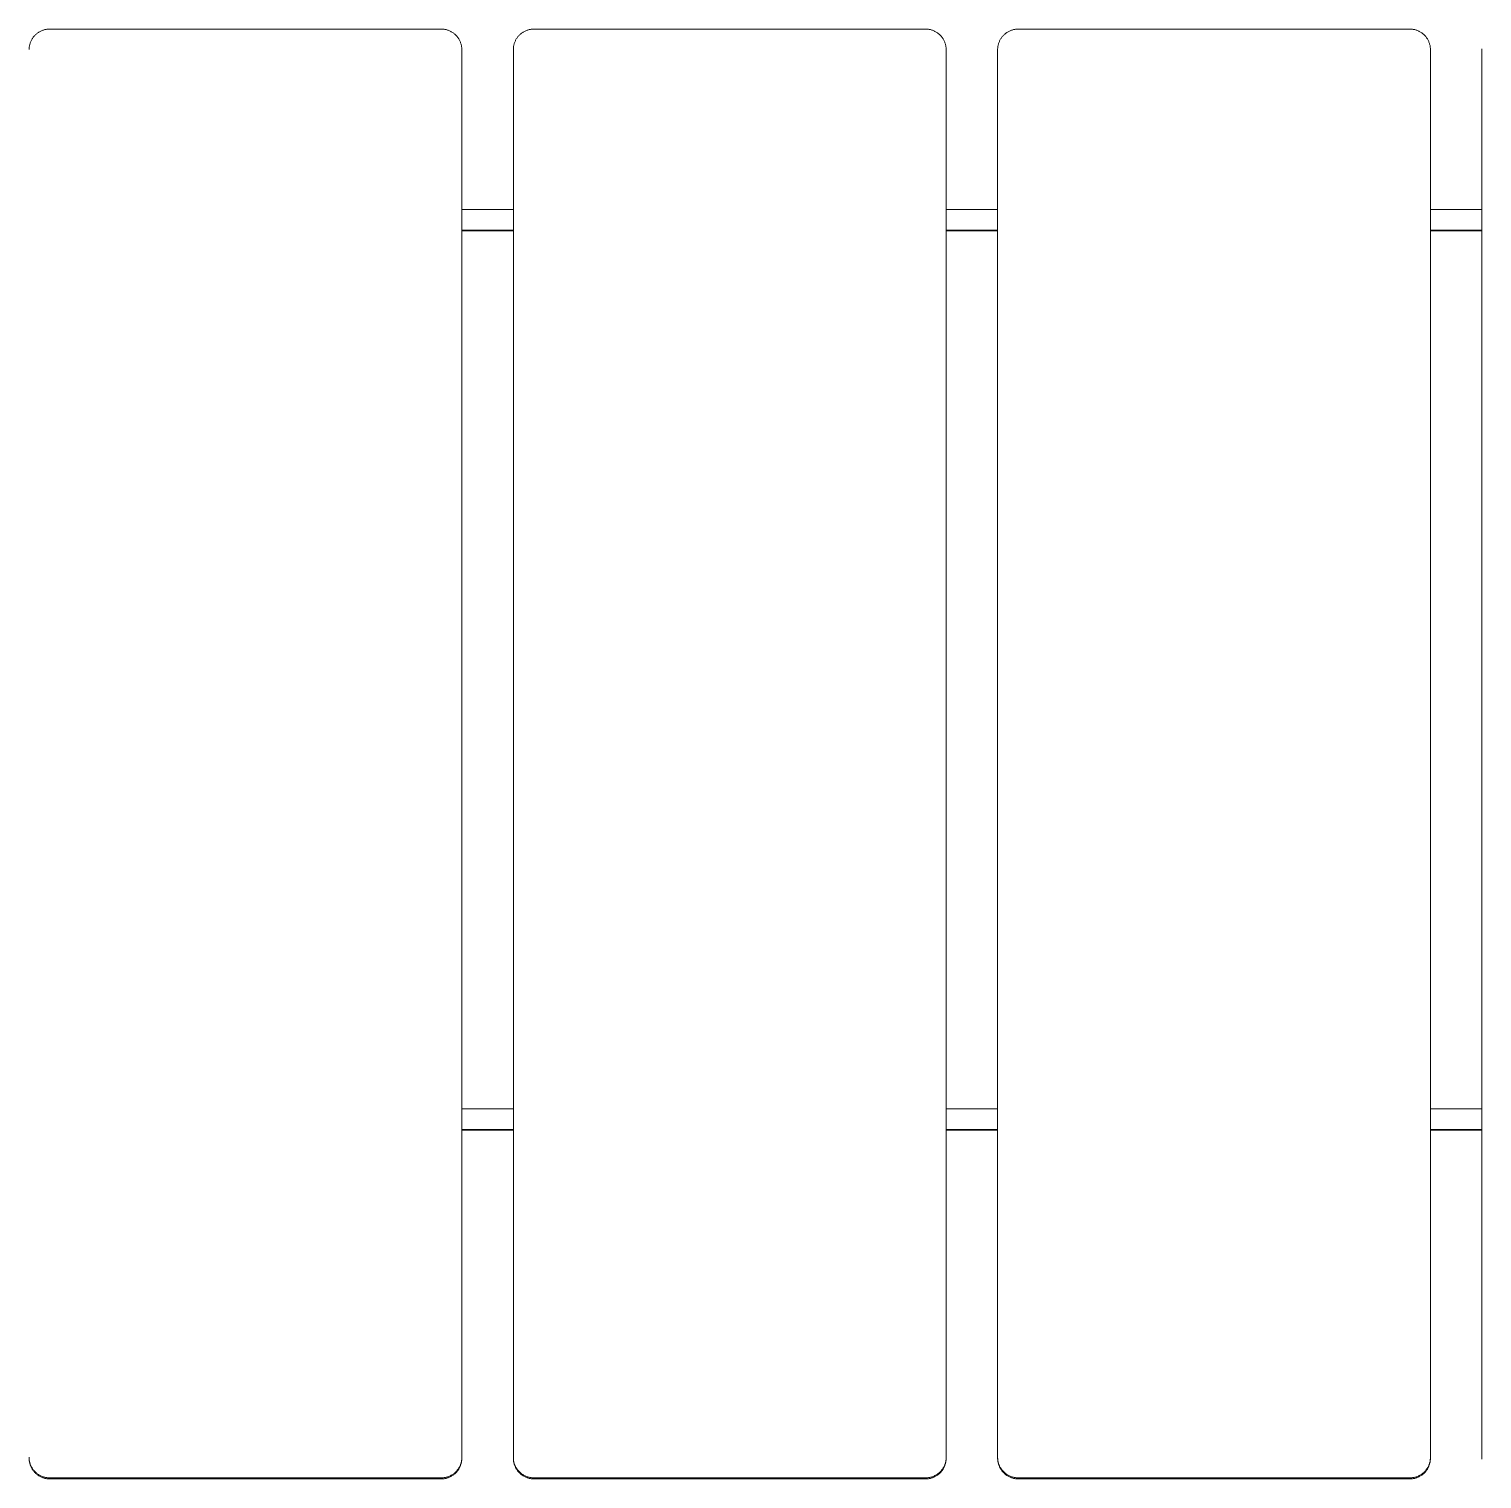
# Model space of a CAD drawing. Header units: millimetres. Extents: x -402 to 3954, y -41 to 3282.
# Drawn here: x 476.6 to 758.6, y 2999.6 to 3281.1 of the extents above; entities that cross this region are included whole.
import ezdxf

# ---------------------------------------------------------------- set-up
doc = ezdxf.new("R2010")
doc.units = ezdxf.units.MM
doc.layers.add('ZANO_R', color=7, linetype='Continuous', lineweight=0)

msp = doc.modelspace()

# ---------------------------------------------------------------- linework, layer by layer
at = {"layer": 'ZANO_R'}
for p, q in [((477.53, 3279.62), (477.62, 3279.73)), ((477.62, 3279.73), (477.71, 3279.83)), ((477.71, 3279.83), (477.8, 3279.93)), ((477.8, 3279.93), (477.9, 3280.02)), ((477.9, 3280.02), (478, 3280.11)), ((478, 3280.11), (478.11, 3280.2)), ((478.11, 3280.2), (478.21, 3280.28)), ((478.21, 3280.28), (478.32, 3280.37)), ((478.32, 3280.37), (478.44, 3280.44)), ((478.44, 3280.44), (478.55, 3280.52)), ((478.55, 3280.52), (478.67, 3280.58)), ((478.67, 3280.58), (478.79, 3280.65)), ((478.79, 3280.65), (478.91, 3280.71)), ((478.91, 3280.71), (479.04, 3280.77)), ((479.04, 3280.77), (479.16, 3280.82)), ((479.16, 3280.82), (479.29, 3280.87)), ((479.29, 3280.87), (479.42, 3280.91)), ((479.42, 3280.91), (479.55, 3280.95)), ((479.55, 3280.95), (479.68, 3280.98)), ((479.68, 3280.98), (479.82, 3281.01)), ((479.82, 3281.01), (479.95, 3281.04)), ((479.95, 3281.04), (480.09, 3281.06)), ((480.09, 3281.06), (480.22, 3281.08)), ((480.22, 3281.08), (480.36, 3281.09)), ((480.36, 3281.09), (480.49, 3281.1)), ((480.49, 3281.1), (480.63, 3281.1)), ((480.63, 3281.1), (556.63, 3281.1)), ((556.63, 3281.1), (556.77, 3281.1)), ((556.77, 3281.1), (556.9, 3281.09)), ((556.9, 3281.09), (557.04, 3281.08)), ((557.04, 3281.08), (557.18, 3281.06)), ((557.18, 3281.06), (557.31, 3281.04)), ((557.31, 3281.04), (557.45, 3281.01)), ((557.45, 3281.01), (557.58, 3280.98)), ((557.58, 3280.98), (557.71, 3280.95)), ((557.71, 3280.95), (557.84, 3280.91)), ((557.84, 3280.91), (557.97, 3280.87)), ((557.97, 3280.87), (558.1, 3280.82)), ((558.1, 3280.82), (558.23, 3280.77)), ((558.23, 3280.77), (558.35, 3280.71)), ((558.35, 3280.71), (558.47, 3280.65)), ((558.47, 3280.65), (558.59, 3280.58)), ((558.59, 3280.58), (558.71, 3280.52)), ((558.71, 3280.52), (558.83, 3280.44)), ((558.83, 3280.44), (558.94, 3280.37)), ((558.94, 3280.37), (559.05, 3280.28)), ((559.05, 3280.28), (559.16, 3280.2)), ((559.16, 3280.2), (559.26, 3280.11)), ((559.26, 3280.11), (559.36, 3280.02)), ((559.36, 3280.02), (559.46, 3279.93)), ((559.46, 3279.93), (559.55, 3279.83)), ((559.55, 3279.83), (559.65, 3279.73)), ((559.65, 3279.73), (559.73, 3279.62)), ((571.53, 3279.62), (571.62, 3279.73)), ((571.62, 3279.73), (571.71, 3279.83)), ((571.71, 3279.83), (571.8, 3279.93)), ((571.8, 3279.93), (571.9, 3280.02)), ((571.9, 3280.02), (572, 3280.11)), ((572, 3280.11), (572.11, 3280.2)), ((572.11, 3280.2), (572.21, 3280.28)), ((572.21, 3280.28), (572.32, 3280.37)), ((572.32, 3280.37), (572.44, 3280.44)), ((572.44, 3280.44), (572.55, 3280.52)), ((572.55, 3280.52), (572.67, 3280.58)), ((572.67, 3280.58), (572.79, 3280.65)), ((572.79, 3280.65), (572.91, 3280.71)), ((572.91, 3280.71), (573.04, 3280.77)), ((573.04, 3280.77), (573.16, 3280.82)), ((573.16, 3280.82), (573.29, 3280.87)), ((573.29, 3280.87), (573.42, 3280.91)), ((573.42, 3280.91), (573.55, 3280.95)), ((573.55, 3280.95), (573.68, 3280.98)), ((573.68, 3280.98), (573.82, 3281.01)), ((573.82, 3281.01), (573.95, 3281.04)), ((573.95, 3281.04), (574.09, 3281.06)), ((574.09, 3281.06), (574.22, 3281.08)), ((574.22, 3281.08), (574.36, 3281.09)), ((574.36, 3281.09), (574.49, 3281.1)), ((574.49, 3281.1), (574.63, 3281.1)), ((574.63, 3281.1), (650.63, 3281.1)), ((650.63, 3281.1), (650.77, 3281.1)), ((650.77, 3281.1), (650.9, 3281.09)), ((650.9, 3281.09), (651.04, 3281.08)), ((651.04, 3281.08), (651.18, 3281.06)), ((651.18, 3281.06), (651.31, 3281.04)), ((651.31, 3281.04), (651.45, 3281.01)), ((651.45, 3281.01), (651.58, 3280.98)), ((651.58, 3280.98), (651.71, 3280.95)), ((651.71, 3280.95), (651.84, 3280.91)), ((651.84, 3280.91), (651.97, 3280.87)), ((651.97, 3280.87), (652.1, 3280.82)), ((652.1, 3280.82), (652.23, 3280.77)), ((652.23, 3280.77), (652.35, 3280.71)), ((652.35, 3280.71), (652.47, 3280.65)), ((652.47, 3280.65), (652.59, 3280.58)), ((652.59, 3280.58), (652.71, 3280.52)), ((652.71, 3280.52), (652.83, 3280.44)), ((652.83, 3280.44), (652.94, 3280.37)), ((652.94, 3280.37), (653.05, 3280.28)), ((653.05, 3280.28), (653.16, 3280.2)), ((653.16, 3280.2), (653.26, 3280.11)), ((653.26, 3280.11), (653.36, 3280.02)), ((653.36, 3280.02), (653.46, 3279.93)), ((653.46, 3279.93), (653.55, 3279.83)), ((653.55, 3279.83), (653.65, 3279.73)), ((653.65, 3279.73), (653.73, 3279.62)), ((665.53, 3279.62), (665.62, 3279.73)), ((665.62, 3279.73), (665.71, 3279.83)), ((665.71, 3279.83), (665.8, 3279.93)), ((665.8, 3279.93), (665.9, 3280.02)), ((665.9, 3280.02), (666, 3280.11)), ((666, 3280.11), (666.11, 3280.2)), ((666.11, 3280.2), (666.21, 3280.28)), ((666.21, 3280.28), (666.32, 3280.37)), ((666.32, 3280.37), (666.44, 3280.44)), ((666.44, 3280.44), (666.55, 3280.52)), ((666.55, 3280.52), (666.67, 3280.58)), ((666.67, 3280.58), (666.79, 3280.65)), ((666.79, 3280.65), (666.91, 3280.71)), ((666.91, 3280.71), (667.04, 3280.77)), ((667.04, 3280.77), (667.16, 3280.82)), ((667.16, 3280.82), (667.29, 3280.87)), ((667.29, 3280.87), (667.42, 3280.91)), ((667.42, 3280.91), (667.55, 3280.95)), ((667.55, 3280.95), (667.68, 3280.98)), ((667.68, 3280.98), (667.82, 3281.01)), ((667.82, 3281.01), (667.95, 3281.04)), ((667.95, 3281.04), (668.09, 3281.06)), ((668.09, 3281.06), (668.22, 3281.08)), ((668.22, 3281.08), (668.36, 3281.09)), ((668.36, 3281.09), (668.49, 3281.1)), ((668.49, 3281.1), (668.63, 3281.1)), ((668.63, 3281.1), (744.63, 3281.1)), ((744.63, 3281.1), (744.77, 3281.1)), ((744.77, 3281.1), (744.9, 3281.09)), ((744.9, 3281.09), (745.04, 3281.08)), ((745.04, 3281.08), (745.18, 3281.06)), ((745.18, 3281.06), (745.31, 3281.04)), ((745.31, 3281.04), (745.45, 3281.01)), ((745.45, 3281.01), (745.58, 3280.98)), ((745.58, 3280.98), (745.71, 3280.95)), ((745.71, 3280.95), (745.84, 3280.91)), ((745.84, 3280.91), (745.97, 3280.87)), ((745.97, 3280.87), (746.1, 3280.82)), ((746.1, 3280.82), (746.23, 3280.77)), ((746.23, 3280.77), (746.35, 3280.71)), ((746.35, 3280.71), (746.47, 3280.65)), ((746.47, 3280.65), (746.59, 3280.58)), ((746.59, 3280.58), (746.71, 3280.52)), ((746.71, 3280.52), (746.83, 3280.44)), ((746.83, 3280.44), (746.94, 3280.37)), ((746.94, 3280.37), (747.05, 3280.28)), ((747.05, 3280.28), (747.16, 3280.2)), ((747.16, 3280.2), (747.26, 3280.11)), ((747.26, 3280.11), (747.36, 3280.02)), ((747.36, 3280.02), (747.46, 3279.93)), ((747.46, 3279.93), (747.55, 3279.83)), ((747.55, 3279.83), (747.65, 3279.73)), ((747.65, 3279.73), (747.73, 3279.62)), ((476.63, 3277.23), (476.64, 3277.37)), ((476.63, 3277.1), (476.63, 3277.23)), ((476.64, 3277.37), (476.65, 3277.51)), ((476.65, 3277.51), (476.67, 3277.64)), ((476.67, 3277.64), (476.69, 3277.78)), ((476.69, 3277.78), (476.72, 3277.91)), ((476.72, 3277.91), (476.75, 3278.04)), ((476.75, 3278.04), (476.78, 3278.18)), ((476.78, 3278.18), (476.82, 3278.31)), ((476.82, 3278.31), (476.86, 3278.44)), ((476.86, 3278.44), (476.91, 3278.57)), ((476.91, 3278.57), (476.96, 3278.69)), ((476.96, 3278.69), (477.02, 3278.82)), ((477.02, 3278.82), (477.08, 3278.94)), ((477.08, 3278.94), (477.14, 3279.06)), ((477.14, 3279.06), (477.21, 3279.18)), ((477.21, 3279.18), (477.29, 3279.29)), ((477.29, 3279.29), (477.36, 3279.4)), ((477.36, 3279.4), (477.44, 3279.51)), ((477.44, 3279.51), (477.53, 3279.62)), ((559.73, 3279.62), (559.82, 3279.51)), ((559.82, 3279.51), (559.9, 3279.4)), ((559.9, 3279.4), (559.98, 3279.29)), ((559.98, 3279.29), (560.05, 3279.18)), ((560.05, 3279.18), (560.12, 3279.06)), ((560.12, 3279.06), (560.18, 3278.94)), ((560.18, 3278.94), (560.24, 3278.82)), ((560.24, 3278.82), (560.3, 3278.69)), ((560.3, 3278.69), (560.35, 3278.57)), ((560.35, 3278.57), (560.4, 3278.44)), ((560.4, 3278.44), (560.44, 3278.31)), ((560.44, 3278.31), (560.48, 3278.18)), ((560.48, 3278.18), (560.52, 3278.04)), ((560.52, 3278.04), (560.55, 3277.91)), ((560.55, 3277.91), (560.57, 3277.78)), ((560.57, 3277.78), (560.59, 3277.64)), ((560.59, 3277.64), (560.61, 3277.51)), ((560.61, 3277.51), (560.62, 3277.37)), ((560.62, 3277.37), (560.63, 3277.23)), ((560.63, 3277.23), (560.63, 3277.1)), ((560.63, 3003.85), (560.63, 3277.1)), ((570.63, 3277.23), (570.64, 3277.37)), ((570.63, 3277.1), (570.63, 3277.23)), ((570.63, 3277.1), (570.63, 3003.85)), ((570.64, 3277.37), (570.65, 3277.51)), ((570.65, 3277.51), (570.67, 3277.64)), ((570.67, 3277.64), (570.69, 3277.78)), ((570.69, 3277.78), (570.72, 3277.91)), ((570.72, 3277.91), (570.75, 3278.04)), ((570.75, 3278.04), (570.78, 3278.18)), ((570.78, 3278.18), (570.82, 3278.31)), ((570.82, 3278.31), (570.86, 3278.44)), ((570.86, 3278.44), (570.91, 3278.57)), ((570.91, 3278.57), (570.96, 3278.69)), ((570.96, 3278.69), (571.02, 3278.82)), ((571.02, 3278.82), (571.08, 3278.94)), ((571.08, 3278.94), (571.14, 3279.06)), ((571.14, 3279.06), (571.21, 3279.18)), ((571.21, 3279.18), (571.29, 3279.29)), ((571.29, 3279.29), (571.36, 3279.4)), ((571.36, 3279.4), (571.44, 3279.51)), ((571.44, 3279.51), (571.53, 3279.62)), ((653.73, 3279.62), (653.82, 3279.51)), ((653.82, 3279.51), (653.9, 3279.4)), ((653.9, 3279.4), (653.98, 3279.29)), ((653.98, 3279.29), (654.05, 3279.18)), ((654.05, 3279.18), (654.12, 3279.06)), ((654.12, 3279.06), (654.18, 3278.94)), ((654.18, 3278.94), (654.24, 3278.82)), ((654.24, 3278.82), (654.3, 3278.69)), ((654.3, 3278.69), (654.35, 3278.57)), ((654.35, 3278.57), (654.4, 3278.44)), ((654.4, 3278.44), (654.44, 3278.31)), ((654.44, 3278.31), (654.48, 3278.18)), ((654.48, 3278.18), (654.52, 3278.04)), ((654.52, 3278.04), (654.55, 3277.91)), ((654.55, 3277.91), (654.57, 3277.78)), ((654.57, 3277.78), (654.59, 3277.64)), ((654.59, 3277.64), (654.61, 3277.51)), ((654.61, 3277.51), (654.62, 3277.37)), ((654.62, 3277.37), (654.63, 3277.23)), ((654.63, 3277.23), (654.63, 3277.1)), ((654.63, 3003.85), (654.63, 3277.1)), ((664.63, 3277.23), (664.64, 3277.37)), ((664.63, 3277.1), (664.63, 3277.23)), ((664.63, 3277.1), (664.63, 3003.85)), ((664.64, 3277.37), (664.65, 3277.51)), ((664.65, 3277.51), (664.67, 3277.64)), ((664.67, 3277.64), (664.69, 3277.78)), ((664.69, 3277.78), (664.72, 3277.91)), ((664.72, 3277.91), (664.75, 3278.04)), ((664.75, 3278.04), (664.78, 3278.18)), ((664.78, 3278.18), (664.82, 3278.31)), ((664.82, 3278.31), (664.86, 3278.44)), ((664.86, 3278.44), (664.91, 3278.57)), ((664.91, 3278.57), (664.96, 3278.69)), ((664.96, 3278.69), (665.02, 3278.82)), ((665.02, 3278.82), (665.08, 3278.94)), ((665.08, 3278.94), (665.14, 3279.06)), ((665.14, 3279.06), (665.21, 3279.18)), ((665.21, 3279.18), (665.29, 3279.29)), ((665.29, 3279.29), (665.36, 3279.4)), ((665.36, 3279.4), (665.44, 3279.51)), ((665.44, 3279.51), (665.53, 3279.62)), ((747.73, 3279.62), (747.82, 3279.51)), ((747.82, 3279.51), (747.9, 3279.4)), ((747.9, 3279.4), (747.98, 3279.29)), ((747.98, 3279.29), (748.05, 3279.18)), ((748.05, 3279.18), (748.12, 3279.06)), ((748.12, 3279.06), (748.18, 3278.94)), ((748.18, 3278.94), (748.24, 3278.82)), ((748.24, 3278.82), (748.3, 3278.69)), ((748.3, 3278.69), (748.35, 3278.57)), ((748.35, 3278.57), (748.4, 3278.44)), ((748.4, 3278.44), (748.44, 3278.31)), ((748.44, 3278.31), (748.48, 3278.18)), ((748.48, 3278.18), (748.52, 3278.04)), ((748.52, 3278.04), (748.55, 3277.91)), ((748.55, 3277.91), (748.57, 3277.78)), ((748.57, 3277.78), (748.59, 3277.64)), ((748.59, 3277.64), (748.61, 3277.51)), ((748.61, 3277.51), (748.62, 3277.37)), ((748.62, 3277.37), (748.63, 3277.23)), ((748.63, 3277.23), (748.63, 3277.1)), ((748.63, 3003.85), (748.63, 3277.1)), ((758.63, 3277.1), (758.63, 3277.23)), ((758.63, 3277.1), (758.63, 3003.85)), ((560.63, 3246.04), (570.63, 3246.04)), ((654.63, 3246.04), (664.63, 3246.04)), ((748.63, 3246.04), (758.63, 3246.04)), ((570.63, 3242.04), (560.63, 3242.04)), ((560.63, 3241.94), (570.63, 3241.94)), ((664.63, 3242.04), (654.63, 3242.04)), ((654.63, 3241.94), (664.63, 3241.94)), ((758.63, 3242.04), (748.63, 3242.04)), ((748.63, 3241.94), (758.63, 3241.94)), ((560.63, 3071.47), (570.63, 3071.47)), ((654.63, 3071.47), (664.63, 3071.47)), ((748.63, 3071.47), (758.63, 3071.47)), ((570.63, 3067.47), (560.63, 3067.47)), ((560.63, 3067.36), (570.63, 3067.36)), ((664.63, 3067.47), (654.63, 3067.47)), ((654.63, 3067.36), (664.63, 3067.36)), ((758.63, 3067.47), (748.63, 3067.47)), ((748.63, 3067.36), (758.63, 3067.36)), ((476.63, 3003.85), (476.63, 3003.71)), ((476.63, 3003.71), (476.64, 3003.58)), ((476.63, 3003.5), (476.63, 3003.64)), ((476.64, 3003.37), (476.63, 3003.5)), ((476.64, 3003.58), (476.65, 3003.44)), ((476.65, 3003.23), (476.64, 3003.37)), ((476.65, 3003.44), (476.67, 3003.3)), ((476.67, 3003.3), (476.69, 3003.17)), ((560.59, 3003.3), (560.57, 3003.17)), ((560.61, 3003.44), (560.59, 3003.3)), ((560.62, 3003.58), (560.61, 3003.44)), ((560.62, 3003.37), (560.61, 3003.23)), ((560.63, 3003.71), (560.62, 3003.58)), ((560.63, 3003.5), (560.62, 3003.37)), ((560.63, 3003.64), (560.63, 3003.85)), ((560.63, 3003.85), (560.63, 3003.71)), ((560.63, 3003.64), (560.63, 3003.5)), ((570.63, 3003.85), (570.63, 3003.71)), ((570.63, 3003.85), (570.63, 3003.64)), ((570.63, 3003.71), (570.64, 3003.58)), ((570.63, 3003.5), (570.63, 3003.64)), ((570.64, 3003.37), (570.63, 3003.5)), ((570.64, 3003.58), (570.65, 3003.44)), ((570.65, 3003.23), (570.64, 3003.37)), ((570.65, 3003.44), (570.67, 3003.3)), ((570.67, 3003.3), (570.69, 3003.17)), ((654.59, 3003.3), (654.57, 3003.17)), ((654.61, 3003.44), (654.59, 3003.3)), ((654.62, 3003.58), (654.61, 3003.44)), ((654.62, 3003.37), (654.61, 3003.23)), ((654.63, 3003.71), (654.62, 3003.58)), ((654.63, 3003.5), (654.62, 3003.37)), ((654.63, 3003.64), (654.63, 3003.85)), ((654.63, 3003.85), (654.63, 3003.71)), ((654.63, 3003.64), (654.63, 3003.5)), ((664.63, 3003.85), (664.63, 3003.71)), ((664.63, 3003.85), (664.63, 3003.64)), ((664.63, 3003.71), (664.64, 3003.58)), ((664.63, 3003.5), (664.63, 3003.64)), ((664.64, 3003.37), (664.63, 3003.5)), ((664.64, 3003.58), (664.65, 3003.44)), ((664.65, 3003.23), (664.64, 3003.37)), ((664.65, 3003.44), (664.67, 3003.3)), ((664.67, 3003.3), (664.69, 3003.17)), ((748.59, 3003.3), (748.57, 3003.17)), ((748.61, 3003.44), (748.59, 3003.3)), ((748.62, 3003.58), (748.61, 3003.44)), ((748.62, 3003.37), (748.61, 3003.23)), ((748.63, 3003.71), (748.62, 3003.58)), ((748.63, 3003.5), (748.62, 3003.37)), ((748.63, 3003.64), (748.63, 3003.85)), ((748.63, 3003.85), (748.63, 3003.71)), ((748.63, 3003.64), (748.63, 3003.5)), ((758.63, 3003.85), (758.63, 3003.71)), ((758.63, 3003.85), (758.63, 3003.64)), ((758.63, 3003.5), (758.63, 3003.64)), ((476.67, 3003.1), (476.65, 3003.23)), ((476.69, 3002.96), (476.67, 3003.1)), ((476.69, 3003.17), (476.72, 3003.04)), ((476.72, 3002.83), (476.69, 3002.96)), ((476.72, 3003.04), (476.75, 3002.9)), ((476.75, 3002.69), (476.72, 3002.83)), ((476.75, 3002.9), (476.78, 3002.77)), ((476.78, 3002.56), (476.75, 3002.69)), ((476.78, 3002.77), (476.82, 3002.64)), ((476.82, 3002.43), (476.78, 3002.56)), ((476.82, 3002.64), (476.86, 3002.51)), ((476.86, 3002.3), (476.82, 3002.43)), ((476.86, 3002.51), (476.91, 3002.38)), ((476.91, 3002.17), (476.86, 3002.3)), ((476.91, 3002.38), (476.96, 3002.26)), ((476.96, 3002.05), (476.91, 3002.17)), ((476.96, 3002.26), (477.02, 3002.13)), ((477.02, 3001.92), (476.96, 3002.05)), ((477.02, 3002.13), (477.08, 3002.01)), ((477.08, 3001.8), (477.02, 3001.92)), ((477.08, 3002.01), (477.14, 3001.89)), ((477.14, 3001.68), (477.08, 3001.8)), ((477.14, 3001.89), (477.21, 3001.77)), ((477.21, 3001.56), (477.14, 3001.68)), ((477.21, 3001.77), (477.29, 3001.66)), ((477.29, 3001.45), (477.21, 3001.56)), ((477.29, 3001.66), (477.36, 3001.54)), ((477.36, 3001.33), (477.29, 3001.45)), ((477.36, 3001.54), (477.44, 3001.43)), ((477.44, 3001.22), (477.36, 3001.33)), ((477.44, 3001.43), (477.53, 3001.32)), ((477.53, 3001.12), (477.44, 3001.22)), ((477.53, 3001.32), (477.62, 3001.22)), ((477.62, 3001.01), (477.53, 3001.12)), ((477.62, 3001.22), (477.71, 3001.12)), ((477.71, 3000.91), (477.62, 3001.01)), ((477.71, 3001.12), (477.8, 3001.02)), ((477.8, 3000.81), (477.71, 3000.91)), ((477.8, 3001.02), (477.9, 3000.93)), ((477.9, 3000.72), (477.8, 3000.81)), ((477.9, 3000.93), (478, 3000.83)), ((478, 3000.62), (477.9, 3000.72)), ((478, 3000.83), (478.11, 3000.75)), ((478.11, 3000.54), (478, 3000.62)), ((478.11, 3000.75), (478.21, 3000.66)), ((478.21, 3000.45), (478.11, 3000.54)), ((478.21, 3000.66), (478.32, 3000.58)), ((478.32, 3000.58), (478.44, 3000.5)), ((478.44, 3000.5), (478.55, 3000.43)), ((558.83, 3000.5), (558.71, 3000.43)), ((558.94, 3000.58), (558.83, 3000.5)), ((559.05, 3000.66), (558.94, 3000.58)), ((559.16, 3000.75), (559.05, 3000.66)), ((559.16, 3000.54), (559.05, 3000.45)), ((559.26, 3000.83), (559.16, 3000.75)), ((559.26, 3000.62), (559.16, 3000.54)), ((559.36, 3000.93), (559.26, 3000.83)), ((559.36, 3000.72), (559.26, 3000.62)), ((559.46, 3001.02), (559.36, 3000.93)), ((559.46, 3000.81), (559.36, 3000.72)), ((559.55, 3001.12), (559.46, 3001.02)), ((559.55, 3000.91), (559.46, 3000.81)), ((559.65, 3001.22), (559.55, 3001.12)), ((559.65, 3001.01), (559.55, 3000.91)), ((559.73, 3001.32), (559.65, 3001.22)), ((559.73, 3001.12), (559.65, 3001.01)), ((559.82, 3001.43), (559.73, 3001.32)), ((559.82, 3001.22), (559.73, 3001.12)), ((559.9, 3001.54), (559.82, 3001.43)), ((559.9, 3001.33), (559.82, 3001.22)), ((559.98, 3001.66), (559.9, 3001.54)), ((559.98, 3001.45), (559.9, 3001.33)), ((560.05, 3001.77), (559.98, 3001.66)), ((560.05, 3001.56), (559.98, 3001.45)), ((560.12, 3001.89), (560.05, 3001.77)), ((560.12, 3001.68), (560.05, 3001.56)), ((560.18, 3002.01), (560.12, 3001.89)), ((560.18, 3001.8), (560.12, 3001.68)), ((560.24, 3002.13), (560.18, 3002.01)), ((560.24, 3001.92), (560.18, 3001.8)), ((560.3, 3002.26), (560.24, 3002.13)), ((560.3, 3002.05), (560.24, 3001.92)), ((560.35, 3002.38), (560.3, 3002.26)), ((560.35, 3002.17), (560.3, 3002.05)), ((560.4, 3002.51), (560.35, 3002.38)), ((560.4, 3002.3), (560.35, 3002.17)), ((560.44, 3002.64), (560.4, 3002.51)), ((560.44, 3002.43), (560.4, 3002.3)), ((560.48, 3002.77), (560.44, 3002.64)), ((560.48, 3002.56), (560.44, 3002.43)), ((560.52, 3002.9), (560.48, 3002.77)), ((560.52, 3002.69), (560.48, 3002.56)), ((560.55, 3003.04), (560.52, 3002.9)), ((560.55, 3002.83), (560.52, 3002.69)), ((560.57, 3003.17), (560.55, 3003.04)), ((560.57, 3002.96), (560.55, 3002.83)), ((560.59, 3003.1), (560.57, 3002.96)), ((560.61, 3003.23), (560.59, 3003.1)), ((570.67, 3003.1), (570.65, 3003.23)), ((570.69, 3002.96), (570.67, 3003.1)), ((570.69, 3003.17), (570.72, 3003.04)), ((570.72, 3002.83), (570.69, 3002.96)), ((570.72, 3003.04), (570.75, 3002.9)), ((570.75, 3002.69), (570.72, 3002.83)), ((570.75, 3002.9), (570.78, 3002.77)), ((570.78, 3002.56), (570.75, 3002.69)), ((570.78, 3002.77), (570.82, 3002.64)), ((570.82, 3002.43), (570.78, 3002.56)), ((570.82, 3002.64), (570.86, 3002.51)), ((570.86, 3002.3), (570.82, 3002.43)), ((570.86, 3002.51), (570.91, 3002.38)), ((570.91, 3002.17), (570.86, 3002.3)), ((570.91, 3002.38), (570.96, 3002.26)), ((570.96, 3002.05), (570.91, 3002.17)), ((570.96, 3002.26), (571.02, 3002.13)), ((571.02, 3001.92), (570.96, 3002.05)), ((571.02, 3002.13), (571.08, 3002.01)), ((571.08, 3001.8), (571.02, 3001.92)), ((571.08, 3002.01), (571.14, 3001.89)), ((571.14, 3001.68), (571.08, 3001.8)), ((571.14, 3001.89), (571.21, 3001.77)), ((571.21, 3001.56), (571.14, 3001.68)), ((571.21, 3001.77), (571.29, 3001.66)), ((571.29, 3001.45), (571.21, 3001.56)), ((571.29, 3001.66), (571.36, 3001.54)), ((571.36, 3001.33), (571.29, 3001.45)), ((571.36, 3001.54), (571.44, 3001.43)), ((571.44, 3001.22), (571.36, 3001.33)), ((571.44, 3001.43), (571.53, 3001.32)), ((571.53, 3001.12), (571.44, 3001.22)), ((571.53, 3001.32), (571.62, 3001.22)), ((571.62, 3001.01), (571.53, 3001.12)), ((571.62, 3001.22), (571.71, 3001.12)), ((571.71, 3000.91), (571.62, 3001.01)), ((571.71, 3001.12), (571.8, 3001.02)), ((571.8, 3000.81), (571.71, 3000.91)), ((571.8, 3001.02), (571.9, 3000.93)), ((571.9, 3000.72), (571.8, 3000.81)), ((571.9, 3000.93), (572, 3000.83)), ((572, 3000.62), (571.9, 3000.72)), ((572, 3000.83), (572.11, 3000.75)), ((572.11, 3000.54), (572, 3000.62)), ((572.11, 3000.75), (572.21, 3000.66)), ((572.21, 3000.45), (572.11, 3000.54)), ((572.21, 3000.66), (572.32, 3000.58)), ((572.32, 3000.58), (572.44, 3000.5)), ((572.44, 3000.5), (572.55, 3000.43)), ((652.83, 3000.5), (652.71, 3000.43)), ((652.94, 3000.58), (652.83, 3000.5)), ((653.05, 3000.66), (652.94, 3000.58)), ((653.16, 3000.75), (653.05, 3000.66)), ((653.16, 3000.54), (653.05, 3000.45)), ((653.26, 3000.83), (653.16, 3000.75)), ((653.26, 3000.62), (653.16, 3000.54)), ((653.36, 3000.93), (653.26, 3000.83)), ((653.36, 3000.72), (653.26, 3000.62)), ((653.46, 3001.02), (653.36, 3000.93)), ((653.46, 3000.81), (653.36, 3000.72)), ((653.55, 3001.12), (653.46, 3001.02)), ((653.55, 3000.91), (653.46, 3000.81)), ((653.65, 3001.22), (653.55, 3001.12)), ((653.65, 3001.01), (653.55, 3000.91)), ((653.73, 3001.32), (653.65, 3001.22)), ((653.73, 3001.12), (653.65, 3001.01)), ((653.82, 3001.43), (653.73, 3001.32)), ((653.82, 3001.22), (653.73, 3001.12)), ((653.9, 3001.54), (653.82, 3001.43)), ((653.9, 3001.33), (653.82, 3001.22)), ((653.98, 3001.66), (653.9, 3001.54)), ((653.98, 3001.45), (653.9, 3001.33)), ((654.05, 3001.77), (653.98, 3001.66)), ((654.05, 3001.56), (653.98, 3001.45)), ((654.12, 3001.89), (654.05, 3001.77)), ((654.12, 3001.68), (654.05, 3001.56)), ((654.18, 3002.01), (654.12, 3001.89)), ((654.18, 3001.8), (654.12, 3001.68)), ((654.24, 3002.13), (654.18, 3002.01)), ((654.24, 3001.92), (654.18, 3001.8)), ((654.3, 3002.26), (654.24, 3002.13)), ((654.3, 3002.05), (654.24, 3001.92)), ((654.35, 3002.38), (654.3, 3002.26)), ((654.35, 3002.17), (654.3, 3002.05)), ((654.4, 3002.51), (654.35, 3002.38)), ((654.4, 3002.3), (654.35, 3002.17)), ((654.44, 3002.64), (654.4, 3002.51)), ((654.44, 3002.43), (654.4, 3002.3)), ((654.48, 3002.77), (654.44, 3002.64)), ((654.48, 3002.56), (654.44, 3002.43)), ((654.52, 3002.9), (654.48, 3002.77)), ((654.52, 3002.69), (654.48, 3002.56)), ((654.55, 3003.04), (654.52, 3002.9)), ((654.55, 3002.83), (654.52, 3002.69)), ((654.57, 3003.17), (654.55, 3003.04)), ((654.57, 3002.96), (654.55, 3002.83)), ((654.59, 3003.1), (654.57, 3002.96)), ((654.61, 3003.23), (654.59, 3003.1)), ((664.67, 3003.1), (664.65, 3003.23)), ((664.69, 3002.96), (664.67, 3003.1)), ((664.69, 3003.17), (664.72, 3003.04)), ((664.72, 3002.83), (664.69, 3002.96)), ((664.72, 3003.04), (664.75, 3002.9)), ((664.75, 3002.69), (664.72, 3002.83)), ((664.75, 3002.9), (664.78, 3002.77)), ((664.78, 3002.56), (664.75, 3002.69)), ((664.78, 3002.77), (664.82, 3002.64)), ((664.82, 3002.43), (664.78, 3002.56)), ((664.82, 3002.64), (664.86, 3002.51)), ((664.86, 3002.3), (664.82, 3002.43)), ((664.86, 3002.51), (664.91, 3002.38)), ((664.91, 3002.17), (664.86, 3002.3)), ((664.91, 3002.38), (664.96, 3002.26)), ((664.96, 3002.05), (664.91, 3002.17)), ((664.96, 3002.26), (665.02, 3002.13)), ((665.02, 3001.92), (664.96, 3002.05)), ((665.02, 3002.13), (665.08, 3002.01)), ((665.08, 3001.8), (665.02, 3001.92)), ((665.08, 3002.01), (665.14, 3001.89)), ((665.14, 3001.68), (665.08, 3001.8)), ((665.14, 3001.89), (665.21, 3001.77)), ((665.21, 3001.56), (665.14, 3001.68)), ((665.21, 3001.77), (665.29, 3001.66)), ((665.29, 3001.45), (665.21, 3001.56)), ((665.29, 3001.66), (665.36, 3001.54)), ((665.36, 3001.33), (665.29, 3001.45)), ((665.36, 3001.54), (665.44, 3001.43)), ((665.44, 3001.22), (665.36, 3001.33)), ((665.44, 3001.43), (665.53, 3001.32)), ((665.53, 3001.12), (665.44, 3001.22)), ((665.53, 3001.32), (665.62, 3001.22)), ((665.62, 3001.01), (665.53, 3001.12)), ((665.62, 3001.22), (665.71, 3001.12)), ((665.71, 3000.91), (665.62, 3001.01)), ((665.71, 3001.12), (665.8, 3001.02)), ((665.8, 3000.81), (665.71, 3000.91)), ((665.8, 3001.02), (665.9, 3000.93)), ((665.9, 3000.72), (665.8, 3000.81)), ((665.9, 3000.93), (666, 3000.83)), ((666, 3000.62), (665.9, 3000.72)), ((666, 3000.83), (666.11, 3000.75)), ((666.11, 3000.54), (666, 3000.62)), ((666.11, 3000.75), (666.21, 3000.66)), ((666.21, 3000.45), (666.11, 3000.54)), ((666.21, 3000.66), (666.32, 3000.58)), ((666.32, 3000.58), (666.44, 3000.5)), ((666.44, 3000.5), (666.55, 3000.43)), ((746.83, 3000.5), (746.71, 3000.43)), ((746.94, 3000.58), (746.83, 3000.5)), ((747.05, 3000.66), (746.94, 3000.58)), ((747.16, 3000.75), (747.05, 3000.66)), ((747.16, 3000.54), (747.05, 3000.45)), ((747.26, 3000.83), (747.16, 3000.75)), ((747.26, 3000.62), (747.16, 3000.54)), ((747.36, 3000.93), (747.26, 3000.83)), ((747.36, 3000.72), (747.26, 3000.62)), ((747.46, 3001.02), (747.36, 3000.93)), ((747.46, 3000.81), (747.36, 3000.72)), ((747.55, 3001.12), (747.46, 3001.02)), ((747.55, 3000.91), (747.46, 3000.81)), ((747.65, 3001.22), (747.55, 3001.12)), ((747.65, 3001.01), (747.55, 3000.91)), ((747.73, 3001.32), (747.65, 3001.22)), ((747.73, 3001.12), (747.65, 3001.01)), ((747.82, 3001.43), (747.73, 3001.32)), ((747.82, 3001.22), (747.73, 3001.12)), ((747.9, 3001.54), (747.82, 3001.43)), ((747.9, 3001.33), (747.82, 3001.22)), ((747.98, 3001.66), (747.9, 3001.54)), ((747.98, 3001.45), (747.9, 3001.33)), ((748.05, 3001.77), (747.98, 3001.66)), ((748.05, 3001.56), (747.98, 3001.45)), ((748.12, 3001.89), (748.05, 3001.77)), ((748.12, 3001.68), (748.05, 3001.56)), ((748.18, 3002.01), (748.12, 3001.89)), ((748.18, 3001.8), (748.12, 3001.68)), ((748.24, 3002.13), (748.18, 3002.01)), ((748.24, 3001.92), (748.18, 3001.8)), ((748.3, 3002.26), (748.24, 3002.13)), ((748.3, 3002.05), (748.24, 3001.92)), ((748.35, 3002.38), (748.3, 3002.26)), ((748.35, 3002.17), (748.3, 3002.05)), ((748.4, 3002.51), (748.35, 3002.38)), ((748.4, 3002.3), (748.35, 3002.17)), ((748.44, 3002.64), (748.4, 3002.51)), ((748.44, 3002.43), (748.4, 3002.3)), ((748.48, 3002.77), (748.44, 3002.64)), ((748.48, 3002.56), (748.44, 3002.43)), ((748.52, 3002.9), (748.48, 3002.77)), ((748.52, 3002.69), (748.48, 3002.56)), ((748.55, 3003.04), (748.52, 3002.9)), ((748.55, 3002.83), (748.52, 3002.69)), ((748.57, 3003.17), (748.55, 3003.04)), ((748.57, 3002.96), (748.55, 3002.83)), ((748.59, 3003.1), (748.57, 3002.96)), ((748.61, 3003.23), (748.59, 3003.1)), ((478.32, 3000.37), (478.21, 3000.45)), ((478.44, 3000.3), (478.32, 3000.37)), ((478.55, 3000.22), (478.44, 3000.3)), ((478.55, 3000.43), (478.67, 3000.36)), ((478.67, 3000.15), (478.55, 3000.22)), ((478.67, 3000.36), (478.79, 3000.3)), ((478.79, 3000.09), (478.67, 3000.15)), ((478.79, 3000.3), (478.91, 3000.24)), ((478.91, 3000.03), (478.79, 3000.09)), ((478.91, 3000.24), (479.04, 3000.18)), ((479.04, 2999.97), (478.91, 3000.03)), ((479.04, 3000.18), (479.16, 3000.13)), ((479.16, 2999.92), (479.04, 2999.97)), ((479.16, 3000.13), (479.29, 3000.08)), ((479.29, 2999.87), (479.16, 2999.92)), ((479.29, 3000.08), (479.42, 3000.04)), ((479.42, 2999.83), (479.29, 2999.87)), ((479.42, 3000.04), (479.55, 3000)), ((479.55, 2999.79), (479.42, 2999.83)), ((479.55, 3000), (479.68, 2999.96)), ((479.68, 2999.75), (479.55, 2999.79)), ((479.68, 2999.96), (479.82, 2999.93)), ((479.82, 2999.72), (479.68, 2999.75)), ((479.82, 2999.93), (479.95, 2999.91)), ((479.95, 2999.7), (479.82, 2999.72)), ((479.95, 2999.91), (480.09, 2999.89)), ((480.09, 2999.68), (479.95, 2999.7)), ((480.09, 2999.89), (480.22, 2999.87)), ((480.22, 2999.66), (480.09, 2999.68)), ((480.22, 2999.87), (480.36, 2999.86)), ((480.36, 2999.65), (480.22, 2999.66)), ((480.36, 2999.86), (480.49, 2999.85)), ((480.49, 2999.64), (480.36, 2999.65)), ((480.49, 2999.85), (480.63, 2999.85)), ((480.63, 2999.64), (480.49, 2999.64)), ((480.63, 2999.64), (480.63, 2999.85)), ((480.63, 2999.85), (556.63, 2999.85)), ((556.63, 2999.64), (480.63, 2999.64)), ((556.63, 2999.85), (556.63, 2999.64)), ((556.77, 2999.85), (556.63, 2999.85)), ((556.77, 2999.64), (556.63, 2999.64)), ((556.9, 2999.86), (556.77, 2999.85)), ((556.9, 2999.65), (556.77, 2999.64)), ((557.04, 2999.87), (556.9, 2999.86)), ((557.04, 2999.66), (556.9, 2999.65)), ((557.18, 2999.89), (557.04, 2999.87)), ((557.18, 2999.68), (557.04, 2999.66)), ((557.31, 2999.91), (557.18, 2999.89)), ((557.31, 2999.7), (557.18, 2999.68)), ((557.45, 2999.93), (557.31, 2999.91)), ((557.45, 2999.72), (557.31, 2999.7)), ((557.58, 2999.96), (557.45, 2999.93)), ((557.58, 2999.75), (557.45, 2999.72)), ((557.71, 3000), (557.58, 2999.96)), ((557.71, 2999.79), (557.58, 2999.75)), ((557.84, 3000.04), (557.71, 3000)), ((557.84, 2999.83), (557.71, 2999.79)), ((557.97, 3000.08), (557.84, 3000.04)), ((557.97, 2999.87), (557.84, 2999.83)), ((558.1, 3000.13), (557.97, 3000.08)), ((558.1, 2999.92), (557.97, 2999.87)), ((558.23, 3000.18), (558.1, 3000.13)), ((558.23, 2999.97), (558.1, 2999.92)), ((558.35, 3000.24), (558.23, 3000.18)), ((558.35, 3000.03), (558.23, 2999.97)), ((558.47, 3000.3), (558.35, 3000.24)), ((558.47, 3000.09), (558.35, 3000.03)), ((558.59, 3000.36), (558.47, 3000.3)), ((558.59, 3000.15), (558.47, 3000.09)), ((558.71, 3000.43), (558.59, 3000.36)), ((558.71, 3000.22), (558.59, 3000.15)), ((558.83, 3000.3), (558.71, 3000.22)), ((558.94, 3000.37), (558.83, 3000.3)), ((559.05, 3000.45), (558.94, 3000.37)), ((572.32, 3000.37), (572.21, 3000.45)), ((572.44, 3000.3), (572.32, 3000.37)), ((572.55, 3000.22), (572.44, 3000.3)), ((572.55, 3000.43), (572.67, 3000.36)), ((572.67, 3000.15), (572.55, 3000.22)), ((572.67, 3000.36), (572.79, 3000.3)), ((572.79, 3000.09), (572.67, 3000.15)), ((572.79, 3000.3), (572.91, 3000.24)), ((572.91, 3000.03), (572.79, 3000.09)), ((572.91, 3000.24), (573.04, 3000.18)), ((573.04, 2999.97), (572.91, 3000.03)), ((573.04, 3000.18), (573.16, 3000.13)), ((573.16, 2999.92), (573.04, 2999.97)), ((573.16, 3000.13), (573.29, 3000.08)), ((573.29, 2999.87), (573.16, 2999.92)), ((573.29, 3000.08), (573.42, 3000.04)), ((573.42, 2999.83), (573.29, 2999.87)), ((573.42, 3000.04), (573.55, 3000)), ((573.55, 2999.79), (573.42, 2999.83)), ((573.55, 3000), (573.68, 2999.96)), ((573.68, 2999.75), (573.55, 2999.79)), ((573.68, 2999.96), (573.82, 2999.93)), ((573.82, 2999.72), (573.68, 2999.75)), ((573.82, 2999.93), (573.95, 2999.91)), ((573.95, 2999.7), (573.82, 2999.72)), ((573.95, 2999.91), (574.09, 2999.89)), ((574.09, 2999.68), (573.95, 2999.7)), ((574.09, 2999.89), (574.22, 2999.87)), ((574.22, 2999.66), (574.09, 2999.68)), ((574.22, 2999.87), (574.36, 2999.86)), ((574.36, 2999.65), (574.22, 2999.66)), ((574.36, 2999.86), (574.49, 2999.85)), ((574.49, 2999.64), (574.36, 2999.65)), ((574.49, 2999.85), (574.63, 2999.85)), ((574.63, 2999.64), (574.49, 2999.64)), ((574.63, 2999.64), (574.63, 2999.85)), ((574.63, 2999.85), (650.63, 2999.85)), ((650.63, 2999.64), (574.63, 2999.64)), ((650.63, 2999.85), (650.63, 2999.64)), ((650.77, 2999.85), (650.63, 2999.85)), ((650.77, 2999.64), (650.63, 2999.64)), ((650.9, 2999.86), (650.77, 2999.85)), ((650.9, 2999.65), (650.77, 2999.64)), ((651.04, 2999.87), (650.9, 2999.86)), ((651.04, 2999.66), (650.9, 2999.65)), ((651.18, 2999.89), (651.04, 2999.87)), ((651.18, 2999.68), (651.04, 2999.66)), ((651.31, 2999.91), (651.18, 2999.89)), ((651.31, 2999.7), (651.18, 2999.68)), ((651.45, 2999.93), (651.31, 2999.91)), ((651.45, 2999.72), (651.31, 2999.7)), ((651.58, 2999.96), (651.45, 2999.93)), ((651.58, 2999.75), (651.45, 2999.72)), ((651.71, 3000), (651.58, 2999.96)), ((651.71, 2999.79), (651.58, 2999.75)), ((651.84, 3000.04), (651.71, 3000)), ((651.84, 2999.83), (651.71, 2999.79)), ((651.97, 3000.08), (651.84, 3000.04)), ((651.97, 2999.87), (651.84, 2999.83)), ((652.1, 3000.13), (651.97, 3000.08)), ((652.1, 2999.92), (651.97, 2999.87)), ((652.23, 3000.18), (652.1, 3000.13)), ((652.23, 2999.97), (652.1, 2999.92)), ((652.35, 3000.24), (652.23, 3000.18)), ((652.35, 3000.03), (652.23, 2999.97)), ((652.47, 3000.3), (652.35, 3000.24)), ((652.47, 3000.09), (652.35, 3000.03)), ((652.59, 3000.36), (652.47, 3000.3)), ((652.59, 3000.15), (652.47, 3000.09)), ((652.71, 3000.43), (652.59, 3000.36)), ((652.71, 3000.22), (652.59, 3000.15)), ((652.83, 3000.3), (652.71, 3000.22)), ((652.94, 3000.37), (652.83, 3000.3)), ((653.05, 3000.45), (652.94, 3000.37)), ((666.32, 3000.37), (666.21, 3000.45)), ((666.44, 3000.3), (666.32, 3000.37)), ((666.55, 3000.22), (666.44, 3000.3)), ((666.55, 3000.43), (666.67, 3000.36)), ((666.67, 3000.15), (666.55, 3000.22)), ((666.67, 3000.36), (666.79, 3000.3)), ((666.79, 3000.09), (666.67, 3000.15)), ((666.79, 3000.3), (666.91, 3000.24)), ((666.91, 3000.03), (666.79, 3000.09)), ((666.91, 3000.24), (667.04, 3000.18)), ((667.04, 2999.97), (666.91, 3000.03)), ((667.04, 3000.18), (667.16, 3000.13)), ((667.16, 2999.92), (667.04, 2999.97)), ((667.16, 3000.13), (667.29, 3000.08)), ((667.29, 2999.87), (667.16, 2999.92)), ((667.29, 3000.08), (667.42, 3000.04)), ((667.42, 2999.83), (667.29, 2999.87)), ((667.42, 3000.04), (667.55, 3000)), ((667.55, 2999.79), (667.42, 2999.83)), ((667.55, 3000), (667.68, 2999.96)), ((667.68, 2999.75), (667.55, 2999.79)), ((667.68, 2999.96), (667.82, 2999.93)), ((667.82, 2999.72), (667.68, 2999.75)), ((667.82, 2999.93), (667.95, 2999.91)), ((667.95, 2999.7), (667.82, 2999.72)), ((667.95, 2999.91), (668.09, 2999.89)), ((668.09, 2999.68), (667.95, 2999.7)), ((668.09, 2999.89), (668.22, 2999.87)), ((668.22, 2999.66), (668.09, 2999.68)), ((668.22, 2999.87), (668.36, 2999.86)), ((668.36, 2999.65), (668.22, 2999.66)), ((668.36, 2999.86), (668.49, 2999.85)), ((668.49, 2999.64), (668.36, 2999.65)), ((668.49, 2999.85), (668.63, 2999.85)), ((668.63, 2999.64), (668.49, 2999.64)), ((668.63, 2999.64), (668.63, 2999.85)), ((668.63, 2999.85), (744.63, 2999.85)), ((744.63, 2999.64), (668.63, 2999.64)), ((744.63, 2999.85), (744.63, 2999.64)), ((744.77, 2999.85), (744.63, 2999.85)), ((744.77, 2999.64), (744.63, 2999.64)), ((744.9, 2999.86), (744.77, 2999.85)), ((744.9, 2999.65), (744.77, 2999.64)), ((745.04, 2999.87), (744.9, 2999.86)), ((745.04, 2999.66), (744.9, 2999.65)), ((745.18, 2999.89), (745.04, 2999.87)), ((745.18, 2999.68), (745.04, 2999.66)), ((745.31, 2999.91), (745.18, 2999.89)), ((745.31, 2999.7), (745.18, 2999.68)), ((745.45, 2999.93), (745.31, 2999.91)), ((745.45, 2999.72), (745.31, 2999.7)), ((745.58, 2999.96), (745.45, 2999.93)), ((745.58, 2999.75), (745.45, 2999.72)), ((745.71, 3000), (745.58, 2999.96)), ((745.71, 2999.79), (745.58, 2999.75)), ((745.84, 3000.04), (745.71, 3000)), ((745.84, 2999.83), (745.71, 2999.79)), ((745.97, 3000.08), (745.84, 3000.04)), ((745.97, 2999.87), (745.84, 2999.83)), ((746.1, 3000.13), (745.97, 3000.08)), ((746.1, 2999.92), (745.97, 2999.87)), ((746.23, 3000.18), (746.1, 3000.13)), ((746.23, 2999.97), (746.1, 2999.92)), ((746.35, 3000.24), (746.23, 3000.18)), ((746.35, 3000.03), (746.23, 2999.97)), ((746.47, 3000.3), (746.35, 3000.24)), ((746.47, 3000.09), (746.35, 3000.03)), ((746.59, 3000.36), (746.47, 3000.3)), ((746.59, 3000.15), (746.47, 3000.09)), ((746.71, 3000.43), (746.59, 3000.36)), ((746.71, 3000.22), (746.59, 3000.15)), ((746.83, 3000.3), (746.71, 3000.22)), ((746.94, 3000.37), (746.83, 3000.3)), ((747.05, 3000.45), (746.94, 3000.37))]:
    msp.add_line(p, q, dxfattribs=at)

doc.saveas('drawing.dxf')
